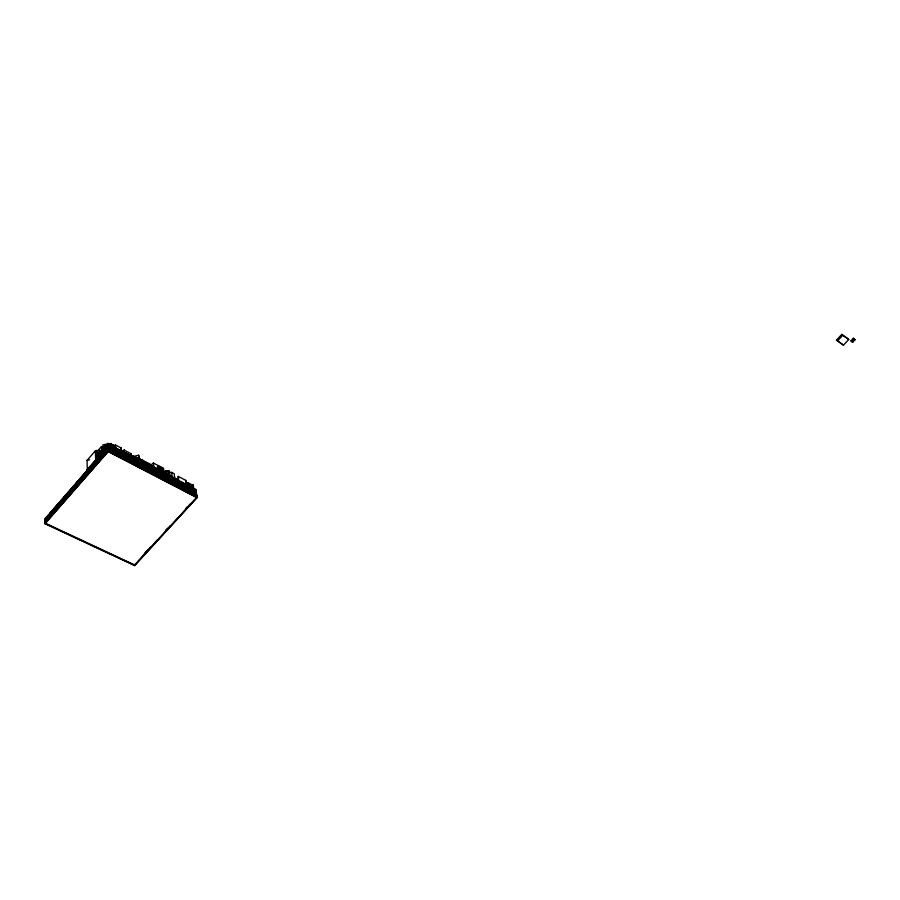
<?xml version="1.0" encoding="UTF-8"?>
<svg xmlns="http://www.w3.org/2000/svg" width="900" height="900" viewBox="0 0 900 900"><rect width="100%" height="100%" fill="white"/><g stroke="black" fill="none" stroke-linecap="round" stroke-linejoin="round"><path stroke-width="1.35" d="M49.995 513.124L107.955 446.524L196.312 492.671M112.826 445.534L115.549 445.016L121.185 447.975L121.691 451.98L121.343 450.484L195.874 489.521L197.01 497.756L134.662 565.616L45 523.744L45.079 518.738L107.966 446.839L196.357 492.998M165.611 473.254L165.746 470.734L168.131 470.723L168.604 475.594L169.83 475.582L169.819 476.843L172.17 476.809L171.664 472.376L169.312 472.399L169.391 471.173L168.131 470.723M177.964 481.41L178.245 476.392L185.794 480.364L186.278 485.359L185.794 480.364M191.531 484.627L187.751 482.636L187.583 484.582L191.531 484.627L191.903 487.44L189.27 487.418M187.234 484.594L193.028 484.886L193.995 489.87M193.343 489.926L193.028 484.886M193.545 486.495L193.028 488.767M166.646 475.076L166.849 473.726L163.451 472.196M87.356 470.902L87.052 460.361L95.377 450.81L96.829 450.461L98.606 455.22M97.92 450.765L99.731 450.056L99.889 453.949L98.078 454.68L97.864 450.675L101.486 446.512L103.264 449.348L101.543 449.955M105.581 445.815L104.614 446.029L104.355 448.301L104.276 446.423L105.345 445.185L105.671 447.694L104.692 447.919M97.02 455.715L97.999 454.264L100.103 453.96M100.957 451.541L104.636 447.221M105.907 446.535L107.797 443.385L109.755 444.409L110.498 446.423M104.603 447.368L105.649 447.075L105.874 445.905M45.079 519.075L107.978 447.154L196.391 493.312M45.068 519.401L108 447.48L196.436 493.627M45.068 519.739L108.011 447.795L196.481 493.942M45.056 520.065L108.022 448.11L196.526 494.257M45.056 520.403L108.045 448.425L196.571 494.572M45.045 520.74L108.056 448.74L196.616 494.899M45.045 521.066L108.079 449.055L196.661 495.214M45.034 521.404L108.09 449.381L196.695 495.529M45.034 521.741L108.101 449.696L196.74 495.844M45.023 522.067L108.124 450.011L196.785 496.17M45.023 522.405L108.135 450.326L196.83 496.485M45.011 522.743L108.157 450.652L196.875 496.8M45 523.744L108.203 451.609L107.797 443.385M144.945 552.983L147.78 549.9M165.701 530.381L167.591 528.334M185.513 508.815L187.403 506.756M143.089 555.368L150.638 547.155M155.351 542.014L157.241 539.955M165.735 530.707L170.449 525.577M185.546 509.13L190.271 504M836.528 340.076L841.781 334.384L847.789 338.524L848.711 339.502L843.457 345.173L836.528 340.076L843.457 345.173M837.439 341.055L842.704 335.351L848.711 339.502M851.029 340.751L853.324 338.276L854.077 338.794L855 339.772L852.694 342.248L851.029 340.751L852.694 342.248M851.771 341.269L854.077 338.794M851.951 341.73L854.258 339.255L855 339.772M157.489 466.436L158.501 466.627L158.895 470.531L157.882 470.351L157.489 466.436L158.513 465.66L162.315 467.662L162.72 471.566L163.519 472.241M158.501 466.627L160.121 467.91L162.09 467.831L162.72 471.566M157.882 470.351L158.906 469.564L158.513 465.66M158.895 470.531L160.526 471.825L162.056 471.386L161.651 467.483M163.136 468.09L163.721 472.387L162.382 471.983M131.141 455.22L163.98 472.219L163.564 468.315M151.965 464.13L153.428 463.039L157.77 465.322L158.153 469.17M152.303 467.662L153.765 466.571L136.125 457.324L134.213 457.909M152.336 467.966L153.799 466.886L153.428 463.039M104.276 446.423L104.625 447.998M104.67 447.851L95.636 457.954L97.099 457.605M134.235 458.224L136.125 457.324M164.498 474.109L166.523 473.558L164.52 474.345M87.052 460.361L89.573 459.754M97.076 456.975L95.614 457.324L101.655 450.405L101.486 446.512M97.087 457.29L95.625 457.639L104.647 446.974L106.965 447.311M97.11 457.931L95.647 458.28L107.843 444.319L111.769 446.377M97.121 458.246L95.659 458.595L107.854 444.634L196.054 490.781M97.144 458.561L95.67 458.91L107.876 444.949L196.099 491.096M97.155 458.876L95.681 459.225L107.888 445.264L196.132 491.411M97.166 459.202L95.692 459.551L107.899 445.579L196.178 491.726M105.66 447.379L104.681 448.166M132.446 456.615L138.634 455.243L139.714 458.719M138.352 458.19L136.789 458.854L138.352 458.19L153.54 466.639M112.016 447.683L111.892 445.298L113.22 445.129L113.344 447.514L112.016 447.683L111.758 446.062L109.789 445.039L110.543 447.356M111.881 446.152C106.425 445.905 119.52 446.411 113.017 448.897M112.972 448.346L115.706 447.829L115.549 445.016M105.142 448.504L103.028 448.83L102.859 444.881L111.15 443.464L111.285 446.096M162.394 472.061L163.417 471.803M138.847 459.326L139.961 459.461L138.87 459.641L138.634 455.243M111.983 447.053L113.31 446.884L195.964 490.151M112.005 447.368L113.332 447.199L196.009 490.466M113.299 446.569L111.971 446.749L110.272 444.983M124.245 451.991L124.11 450.09L131.017 453.713L131.355 456.379M190.249 487.957L192.836 487.935L192.375 484.549M165.746 470.734L166.23 475.178L168.626 475.155M123.705 452.902L124.526 453.296L123.683 452.588M142.796 460.215L141.626 460.035L150.345 464.186L151.222 465.806M97.009 455.4L99.022 455.805M112.646 446.321L195.919 489.836M108.203 451.609L197.01 497.756M196.222 492.041L107.921 445.894L87.221 469.564L87.367 470.88L87.233 469.89M196.268 492.356L107.933 446.209L75.926 483.469M111.791 446.692L111.656 444.308L113.22 445.129M158.119 468.855L158.873 469.249L157.849 470.036L158.468 470.52L160.493 471.51L162.686 471.251L163.901 472.275M131.13 455.31L178.706 480.24M171.664 472.376L174.195 473.704L174.713 478.147M115.065 447.637L114.424 447.559M853.324 338.276L854.258 339.255M841.781 334.384L842.704 335.351M105.671 447.694L106.009 444.397M105.862 445.59L106.2 446.816M111.656 444.308L111.892 445.298M124.324 452.036L124.526 453.296M124.009 450.101L124.369 452.79M187.751 482.636L188.111 485.46M178.245 476.392L178.74 480.555M176.276 479.261L176.243 480.206M169.335 471.15L169.886 475.616M169.312 472.399L169.819 476.843M168.109 471.161L168.604 475.594M163.541 472.939L163.485 471.926M160.942 468.034L161.347 471.938M160.121 467.91L160.526 471.825M166.061 473.49L166.23 475.178M131.017 453.713L131.153 455.614M134.595 564.615L134.662 565.616M124.11 450.09L124.346 452.351M121.185 447.975L121.365 450.799M112.466 445.207L112.59 447.593M112.343 445.23L112.466 447.615M109.755 444.409L109.811 445.354M109.26 444.15L109.316 445.106M105.345 445.185L105.435 447.075M96.829 450.461L97.177 459.517L95.704 459.866L95.377 450.81M68.602 492.671L68.321 492.165M108.169 450.968L45.011 523.08L134.618 564.952L196.92 497.126L108.169 450.968M108.191 451.282L45 523.418L134.64 565.29L196.965 497.441L108.191 451.282"/></g></svg>
